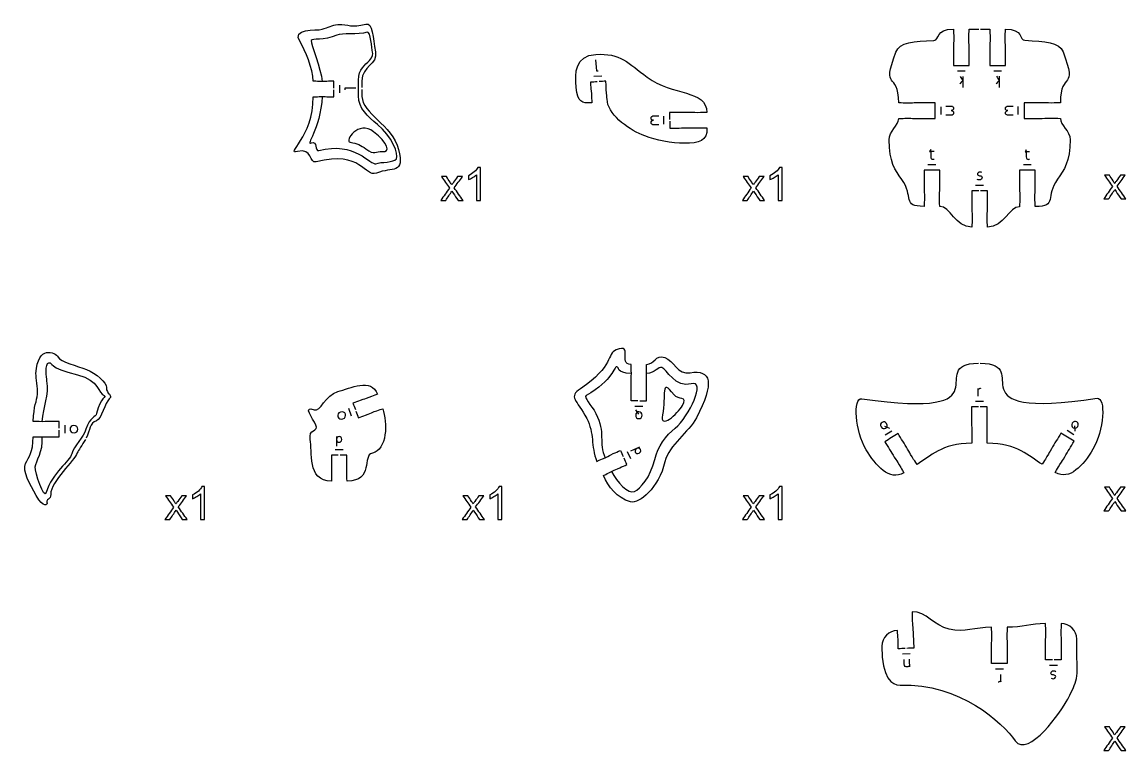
# Model space of a CAD drawing. Extents: x 0 to 1200, y 0 to 700.
# Drawn here: x 783.9 to 996.4, y 362 to 503.8 of the extents above; entities that cross this region are included whole.
import ezdxf

# ---------------------------------------------------------------- set-up
doc = ezdxf.new("R2010")
doc.units = 0
doc.header["$MEASUREMENT"] = 0
doc.layers.add('DEFAULT', color=7, linetype='CONTINUOUS')

msp = doc.modelspace()

# ---------------------------------------------------------------- linework, layer by layer
at = {"layer": 'DEFAULT', "color": 7}
for points in [[(894.3, 496.57), (894.45, 494.45), (894.82, 494.47)], [(893.94, 493.41), (895.47, 493.51)], [(965.49, 494.39), (963.97, 494.39)], [(965.01, 493.39), (965.01, 491.26)], [(972.49, 494.4), (970.96, 494.4)], [(972.01, 493.4), (972.01, 491.27)], [(844.99, 491.72), (844.99, 490.19)], [(848.12, 491.14), (845.99, 491.14), (845.99, 490.77)], [(960.77, 487.55), (960.77, 486.02)], [(975.7, 486.04), (975.7, 487.57)], [(907.47, 484.18), (907.46, 485.71)], [(958.3, 476.45), (959.82, 476.45)], [(976.68, 476.4), (978.2, 476.41)], [(967.49, 472.46), (969.02, 472.46)], [(847.31, 427.99), (846.79, 429.43)], [(903.4, 429.85), (901.87, 429.85)], [(967.45, 430.84), (968.98, 430.85)], [(902.63, 428.36), (902.02, 429.19)], [(792.09, 426.22), (792.09, 424.7)], [(949.92, 426.04), (950.88, 425.66)], [(950.05, 424.38), (951.35, 425.17)], [(985.1, 425.25), (986.41, 424.46)], [(986.53, 426.13), (986.62, 425.1)], [(844.4, 424.08), (844.4, 422.19)], [(844.15, 421.56), (845.68, 421.57)], [(900.38, 421.17), (901.02, 419.79)], [(902.77, 422.01), (901.05, 421.21)], [(954.9, 382.2), (953.38, 382.12)], [(972.83, 379.26), (971.3, 379.25)], [(983.23, 379.94), (981.7, 379.94)]]:
    msp.add_lwpolyline(points, dxfattribs=at)
at = {"layer": 'DEFAULT', "color": 1}
for points, knots in [([(843.89, 491.13), (843.89, 491.57), (843.89, 492.01), (843.89, 492.45), (843.73, 492.45), (843.56, 492.45), (843.39, 492.45), (842.52, 492.45), (842.61, 492.4), (841.64, 492.41), (840.67, 492.4), (840.77, 492.45), (839.89, 492.45), (839.85, 494.85), (838.39, 498.44), (837.38, 500.01), (835.65, 502.74), (840.46, 502.15), (841.63, 502.45), (842.83, 502.76), (843.51, 503.33), (844.64, 503.38), (846.88, 503.45), (847.2, 502.66), (850.04, 503.46), (851.37, 503.84), (851.41, 500.79), (851.91, 498.14), (852.4, 495.58), (849.26, 495.4), (849.31, 492.54), (849.31, 492.1), (849.31, 491.66), (849.31, 491.22)], [0, 0, 0, 0, 3.764, 3.764, 3.764, 5.182, 5.182, 5.182, 6.182, 6.182, 6.182, 7.182, 7.182, 7.182, 8.182, 8.182, 8.182, 9.182, 9.182, 9.182, 10.182, 10.182, 10.182, 11.182, 11.182, 11.182, 12.182, 12.182, 12.182, 13.182, 13.182, 13.182, 16.933005, 16.933005, 16.933005, 16.933005]), ([(968.07, 471.36), (967.63, 471.36), (967.2, 471.36), (966.76, 471.36), (966.76, 470.19), (966.76, 469.03), (966.76, 467.86), (966.76, 466.98), (966.81, 467.08), (966.81, 466.11), (966.81, 465.14), (966.76, 465.23), (966.76, 464.36), (963.5, 464.36), (962.65, 468.35), (960.57, 468.35), (960.57, 468.35), (960.52, 469.13), (960.52, 470.1), (960.52, 471.07), (960.57, 470.97), (960.57, 471.85), (960.56, 473.02), (960.56, 474.18), (960.56, 475.35), (959.56, 475.35), (958.56, 475.35), (957.56, 475.34), (957.57, 474.18), (957.57, 473.01), (957.57, 471.85), (957.57, 470.97), (957.62, 471.07), (957.62, 470.1), (957.62, 469.12), (957.57, 469.22), (957.57, 468.35), (953.21, 468.34), (955.69, 470.18), (953.25, 473.56), (952.01, 475.29), (950.82, 476.95), (950.81, 481.16), (950.81, 482.9), (952.67, 483.88), (952.67, 485.28), (953.55, 485.28), (953.45, 485.33), (954.42, 485.33), (955.39, 485.33), (955.3, 485.28), (956.17, 485.28), (957.34, 485.28), (958.5, 485.29), (959.67, 485.29), (959.67, 486.29), (959.67, 487.29), (959.67, 488.28), (958.5, 488.28), (957.33, 488.28), (956.17, 488.28), (955.29, 488.28), (955.39, 488.23), (954.42, 488.23), (953.44, 488.23), (953.54, 488.28), (952.67, 488.28), (952.66, 494.63), (949.21, 490.34), (952.13, 498.06), (952.86, 499.98), (955.58, 500.09), (959.45, 500.31), (960.62, 500.37), (959.71, 502.48), (963.22, 502.49), (963.22, 501.61), (963.27, 501.71), (963.27, 500.74), (963.27, 499.77), (963.23, 499.86), (963.23, 498.99), (963.23, 497.82), (963.23, 496.66), (963.23, 495.49), (964.23, 495.49), (965.23, 495.49), (966.23, 495.49), (966.23, 496.66), (966.23, 497.83), (966.22, 498.99), (966.22, 499.87), (966.17, 499.77), (966.17, 500.74), (966.17, 501.72), (966.22, 501.62), (966.22, 502.49), (966.84, 502.49), (967.46, 502.49), (968.07, 502.49)], [0, 0, 0, 0, 3.73, 3.73, 3.73, 13.650004, 13.650004, 13.650004, 14.650004, 14.650004, 14.650004, 15.650004, 15.650004, 15.650004, 16.650004, 16.650004, 16.650004, 17.650004, 17.650004, 17.650004, 18.650004, 18.650004, 18.650004, 28.570009, 28.570009, 28.570009, 37.070015, 37.070015, 37.070015, 46.99002, 46.99002, 46.99002, 47.99002, 47.99002, 47.99002, 48.99002, 48.99002, 48.99002, 49.99002, 49.99002, 49.99002, 50.99002, 50.99002, 50.99002, 51.99002, 51.99002, 51.99002, 52.99002, 52.99002, 52.99002, 53.99002, 53.99002, 53.99002, 63.910025, 63.910025, 63.910025, 72.410031, 72.410031, 72.410031, 82.330036, 82.330036, 82.330036, 83.330036, 83.330036, 83.330036, 84.330036, 84.330036, 84.330036, 85.330036, 85.330036, 85.330036, 86.330036, 86.330036, 86.330036, 87.330036, 87.330036, 87.330036, 88.330036, 88.330036, 88.330036, 89.330036, 89.330036, 89.330036, 99.250041, 99.250041, 99.250041, 107.750047, 107.750047, 107.750047, 117.670052, 117.670052, 117.670052, 118.670052, 118.670052, 118.670052, 119.670052, 119.670052, 119.670052, 124.920061, 124.920061, 124.920061, 124.920061]), ([(968.42, 502.49), (969.02, 502.5), (969.62, 502.5), (970.22, 502.5), (970.22, 501.62), (970.27, 501.72), (970.27, 500.75), (970.27, 499.78), (970.22, 499.87), (970.22, 499), (970.23, 497.83), (970.23, 496.67), (970.23, 495.5), (971.23, 495.5), (972.23, 495.5), (973.23, 495.5), (973.23, 496.67), (973.22, 497.83), (973.22, 499), (973.22, 499.87), (973.17, 499.78), (973.17, 500.75), (973.17, 501.72), (973.22, 501.62), (973.22, 502.5), (976.73, 502.51), (975.83, 500.39), (976.98, 500.33), (980.87, 500.12), (983.59, 500.02), (984.32, 498.1), (987.25, 490.38), (983.79, 494.66), (983.8, 488.31), (982.93, 488.31), (983.02, 488.26), (982.05, 488.26), (981.08, 488.26), (981.18, 488.31), (980.3, 488.31), (979.13, 488.31), (977.97, 488.31), (976.8, 488.31), (976.8, 487.31), (976.8, 486.31), (976.8, 485.31), (977.97, 485.31), (979.14, 485.31), (980.31, 485.31), (981.18, 485.31), (981.09, 485.36), (982.06, 485.36), (983.03, 485.36), (982.93, 485.31), (983.8, 485.31), (983.81, 483.91), (985.67, 482.94), (985.68, 481.19), (985.68, 476.99), (984.5, 475.32), (983.25, 473.6), (980.83, 470.21), (983.31, 468.31), (978.95, 468.31), (978.95, 469.18), (978.9, 469.08), (978.9, 470.06), (978.9, 471.03), (978.95, 470.93), (978.95, 471.81), (978.94, 472.97), (978.94, 474.14), (978.94, 475.31), (977.94, 475.31), (976.94, 475.3), (975.94, 475.3), (975.94, 474.14), (975.95, 472.97), (975.95, 471.8), (975.95, 470.93), (976, 471.02), (976, 470.05), (976, 469.08), (975.95, 469.18), (975.95, 468.3), (973.88, 468.3), (973.03, 464.37), (969.76, 464.36), (969.76, 465.24), (969.71, 465.14), (969.71, 466.11), (969.71, 467.08), (969.76, 466.99), (969.76, 467.86), (969.76, 469.03), (969.76, 470.2), (969.76, 471.36), (969.31, 471.36), (968.87, 471.36), (968.42, 471.36)], [0, 0, 0, 0, 5.10101, 5.10101, 5.10101, 6.10101, 6.10101, 6.10101, 7.10101, 7.10101, 7.10101, 17.021015, 17.021015, 17.021015, 25.521015, 25.521015, 25.521015, 35.44102, 35.44102, 35.44102, 36.44102, 36.44102, 36.44102, 37.44102, 37.44102, 37.44102, 38.44102, 38.44102, 38.44102, 39.44102, 39.44102, 39.44102, 40.44102, 40.44102, 40.44102, 41.44102, 41.44102, 41.44102, 42.44102, 42.44102, 42.44102, 52.361025, 52.361025, 52.361025, 60.861032, 60.861032, 60.861032, 70.790037, 70.790037, 70.790037, 71.790037, 71.790037, 71.790037, 72.790037, 72.790037, 72.790037, 73.790037, 73.790037, 73.790037, 74.790037, 74.790037, 74.790037, 75.790037, 75.790037, 75.790037, 76.790037, 76.790037, 76.790037, 77.790037, 77.790037, 77.790037, 87.710042, 87.710042, 87.710042, 96.210048, 96.210048, 96.210048, 106.130053, 106.130053, 106.130053, 107.130053, 107.130053, 107.130053, 108.130053, 108.130053, 108.130053, 109.130053, 109.130053, 109.130053, 110.130053, 110.130053, 110.130053, 111.130053, 111.130053, 111.130053, 121.050058, 121.050058, 121.050058, 124.830058, 124.830058, 124.830058, 124.830058]), ([(894.61, 492.35), (894.17, 492.32), (893.73, 492.29), (893.29, 492.26), (893.3, 492.09), (893.31, 491.93), (893.32, 491.76), (893.39, 490.89), (893.43, 490.98), (893.5, 490.02), (893.56, 489.05), (893.51, 489.14), (893.57, 488.27), (891.58, 488.24), (890.85, 488.36), (890.55, 491.23), (890.25, 494.19), (890.39, 497.34), (894.33, 497.62), (899, 497.93), (900.64, 495.91), (904.23, 493.24), (909.09, 489.64), (915.71, 490.82), (915.72, 486.45), (914.84, 486.45), (914.94, 486.4), (913.97, 486.4), (913, 486.4), (913.09, 486.45), (912.22, 486.45), (911, 486.45), (909.78, 486.44), (908.56, 486.44), (908.56, 486), (908.56, 485.55), (908.56, 485.11)], [0, 0, 0, 0, 3.759707, 3.759707, 3.759707, 5.17332, 5.17332, 5.17332, 6.17332, 6.17332, 6.17332, 7.17332, 7.17332, 7.17332, 8.17332, 8.17332, 8.17332, 9.17332, 9.17332, 9.17332, 10.17332, 10.17332, 10.17332, 11.17332, 11.17332, 11.17332, 12.17332, 12.17332, 12.17332, 13.17332, 13.17332, 13.17332, 23.533325, 23.533325, 23.533325, 27.313325, 27.313325, 27.313325, 27.313325]), ([(908.57, 484.76), (908.57, 484.32), (908.57, 483.88), (908.57, 483.44), (909.78, 483.45), (911, 483.45), (912.22, 483.45), (913.1, 483.45), (913, 483.5), (913.97, 483.5), (914.94, 483.5), (914.85, 483.45), (915.72, 483.45), (915.9, 480.87), (914.18, 480.56), (911.39, 480.5), (909, 480.45), (905.87, 481.16), (903.75, 481.93), (901.08, 482.91), (896.99, 485.71), (896.56, 488.48), (896.5, 489.35), (896.46, 489.25), (896.39, 490.22), (896.32, 491.19), (896.37, 491.1), (896.31, 491.97), (896.3, 492.14), (896.29, 492.3), (896.28, 492.47), (895.84, 492.44), (895.4, 492.41), (894.96, 492.38)], [0, 0, 0, 0, 3.73, 3.73, 3.73, 14.089005, 14.089005, 14.089005, 15.089005, 15.089005, 15.089005, 16.089005, 16.089005, 16.089005, 17.089005, 17.089005, 17.089005, 18.089005, 18.089005, 18.089005, 19.089005, 19.089005, 19.089005, 20.089005, 20.089005, 20.089005, 21.089005, 21.089005, 21.089005, 22.502546, 22.502546, 22.502546, 26.251573, 26.251573, 26.251573, 26.251573]), ([(849.31, 490.86), (849.31, 490.42), (849.31, 489.98), (849.31, 489.54), (849.32, 486.24), (855.08, 484.12), (856.34, 479.28), (857.6, 474.45), (855.18, 476), (852.1, 474.77), (849.8, 473.85), (849.23, 479.25), (840.5, 476.92), (839.08, 476.54), (839.85, 479.71), (836.88, 478.91), (834.36, 478.24), (840.02, 481.72), (839.9, 489.46), (840.77, 489.46), (840.67, 489.5), (841.65, 489.51), (842.61, 489.5), (842.52, 489.45), (843.39, 489.46), (843.56, 489.46), (843.73, 489.45), (843.89, 489.45), (843.89, 489.89), (843.9, 490.34), (843.9, 490.78)], [0, 0, 0, 0, 3.751007, 3.751007, 3.751007, 4.751007, 4.751007, 4.751007, 5.751007, 5.751007, 5.751007, 6.751007, 6.751007, 6.751007, 7.751007, 7.751007, 7.751007, 8.751007, 8.751007, 8.751007, 9.751007, 9.751007, 9.751007, 10.751007, 10.751007, 10.751007, 12.170049, 12.170049, 12.170049, 15.92305, 15.92305, 15.92305, 15.92305]), ([(790.99, 425.63), (790.99, 426.07), (790.99, 426.52), (790.99, 426.96), (790.49, 426.96), (789.99, 426.96), (789.49, 426.96), (788.61, 426.96), (788.71, 426.91), (787.73, 426.91), (786.76, 426.9), (786.86, 426.95), (785.99, 426.95), (786.09, 430.07), (786.71, 430.84), (786.81, 432.18), (786.9, 433.42), (786.48, 435.29), (786.53, 436.19), (786.81, 441.82), (790.27, 440.25), (790.77, 439.36), (791.26, 438.48), (794.44, 437.59), (796.26, 436.95), (798.07, 436.3), (800.14, 434.38), (800.1, 433.47), (800.03, 432.2), (801.47, 432.02), (800.64, 431.3), (799.81, 430.58), (799.18, 427.41), (798.16, 427.09), (796.87, 426.68), (796.96, 425.31), (796.2, 423.76)], [0, 0, 0, 0, 3.761, 3.761, 3.761, 8.016002, 8.016002, 8.016002, 9.016002, 9.016002, 9.016002, 10.016002, 10.016002, 10.016002, 11.016002, 11.016002, 11.016002, 12.016002, 12.016002, 12.016002, 13.016002, 13.016002, 13.016002, 14.016002, 14.016002, 14.016002, 15.016002, 15.016002, 15.016002, 16.016002, 16.016002, 16.016002, 17.016002, 17.016002, 17.016002, 18.016002, 18.016002, 18.016002, 18.016002]), ([(902.45, 430.95), (902.01, 430.95), (901.57, 430.95), (901.13, 430.95), (901.13, 432.11), (901.13, 433.28), (901.13, 434.45), (901.14, 435.32), (901.18, 435.23), (901.18, 436.2), (901.18, 437.17), (901.14, 437.07), (901.14, 437.94), (898.46, 437.95), (901.75, 442.12), (898.25, 440.73), (896.37, 439.98), (897.92, 437.62), (891.38, 433.26), (888.98, 431.65), (890.65, 431.16), (892.59, 427.53), (894.08, 424.73), (893.33, 422.24), (894.54, 419.27), (895.33, 419.64), (895.26, 419.55), (896.15, 419.96), (897.02, 420.37), (896.92, 420.38), (897.71, 420.75), (898.16, 420.96), (898.62, 421.17), (899.07, 421.38), (899.26, 420.98), (899.44, 420.58), (899.63, 420.18)], [0, 0, 0, 0, 3.727, 3.727, 3.727, 13.651, 13.651, 13.651, 14.651, 14.651, 14.651, 15.651, 15.651, 15.651, 16.651, 16.651, 16.651, 17.651, 17.651, 17.651, 18.651, 18.651, 18.651, 19.651, 19.651, 19.651, 20.651, 20.651, 20.651, 21.651, 21.651, 21.651, 25.901309, 25.901309, 25.901309, 29.650981, 29.650981, 29.650981, 29.650981]), ([(902.8, 430.95), (903.24, 430.95), (903.69, 430.95), (904.13, 430.95), (904.13, 432.11), (904.13, 433.28), (904.13, 434.44), (904.14, 435.32), (904.08, 435.23), (904.08, 436.19), (904.09, 437.17), (904.14, 437.07), (904.13, 437.94), (905.58, 437.94), (905.83, 439.87), (907.62, 439.28), (909.4, 438.69), (910.01, 435.89), (912.5, 436.32), (916.57, 437.03), (917.23, 434.37), (913.72, 427.65), (912.28, 424.88), (908.43, 422.48), (907.65, 419.19), (906.44, 414.15), (902.67, 411.02), (901.04, 411.48), (898.33, 412.23), (896.82, 414.37), (895.8, 416.55), (896.59, 416.92), (896.49, 416.92), (897.37, 417.33), (898.25, 417.74), (898.18, 417.66), (898.97, 418.03), (899.43, 418.24), (899.88, 418.45), (900.34, 418.66), (900.15, 419.06), (899.96, 419.46), (899.78, 419.86)], [0, 0, 0, 0, 3.781001, 3.781001, 3.781001, 13.696002, 13.696002, 13.696002, 14.696002, 14.696002, 14.696002, 15.696002, 15.696002, 15.696002, 16.696002, 16.696002, 16.696002, 17.696002, 17.696002, 17.696002, 18.696002, 18.696002, 18.696002, 19.696002, 19.696002, 19.696002, 20.696002, 20.696002, 20.696002, 21.696002, 21.696002, 21.696002, 22.696002, 22.696002, 22.696002, 23.696002, 23.696002, 23.696002, 27.957065, 27.957065, 27.957065, 31.717913, 31.717913, 31.717913, 31.717913]), ([(968.03, 429.74), (967.59, 429.74), (967.15, 429.74), (966.72, 429.74), (966.72, 428.57), (966.72, 427.41), (966.72, 426.24), (966.72, 425.36), (966.77, 425.46), (966.78, 424.49), (966.78, 423.51), (966.73, 423.61), (966.73, 422.74), (960.91, 422.73), (958.76, 420.22), (956.21, 418.65), (955.75, 419.4), (955.76, 419.29), (955.25, 420.12), (954.75, 420.95), (954.84, 420.89), (954.38, 421.64), (953.77, 422.63), (953.16, 423.63), (952.55, 424.62), (951.7, 424.1), (950.85, 423.57), (949.99, 423.05), (950.6, 422.06), (951.21, 421.06), (951.82, 420.07), (952.28, 419.32), (952.27, 419.43), (952.78, 418.6), (953.29, 417.77), (953.2, 417.83), (953.65, 417.09), (950.9, 415.4), (948.25, 418.46), (946.41, 421.51), (944.27, 425.03), (943.79, 431.56), (945.56, 431.31), (974.31, 427.22), (957.32, 438.03), (968.02, 438.16)], [0, 0, 0, 0, 3.730002, 3.730002, 3.730002, 13.660024, 13.660024, 13.660024, 14.660024, 14.660024, 14.660024, 15.660024, 15.660024, 15.660024, 16.660024, 16.660024, 16.660024, 17.660024, 17.660024, 17.660024, 18.660024, 18.660024, 18.660024, 28.574264, 28.574264, 28.574264, 37.084243, 37.084243, 37.084243, 46.998483, 46.998483, 46.998483, 47.998483, 47.998483, 47.998483, 48.998483, 48.998483, 48.998483, 49.998483, 49.998483, 49.998483, 50.998483, 50.998483, 50.998483, 51.998483, 51.998483, 51.998483, 51.998483]), ([(968.37, 438.16), (979.06, 438.07), (962.14, 427.19), (990.86, 431.41), (992.63, 431.67), (992.18, 425.14), (990.06, 421.6), (988.24, 418.55), (985.6, 415.48), (982.83, 417.15), (983.29, 417.9), (983.2, 417.84), (983.7, 418.67), (984.2, 419.5), (984.2, 419.39), (984.65, 420.14), (985.26, 421.14), (985.86, 422.14), (986.46, 423.13), (985.61, 423.65), (984.76, 424.17), (983.91, 424.69), (983.3, 423.69), (982.69, 422.7), (982.09, 421.7), (981.63, 420.95), (981.73, 421.01), (981.22, 420.18), (980.72, 419.34), (980.73, 419.45), (980.28, 418.71), (977.71, 420.26), (975.55, 422.76), (969.73, 422.75), (969.73, 423.62), (969.68, 423.52), (969.68, 424.49), (969.67, 425.47), (969.72, 425.37), (969.72, 426.25), (969.72, 427.42), (969.72, 428.58), (969.71, 429.75), (969.27, 429.75), (968.83, 429.75), (968.38, 429.75)], [0, 0, 0, 0, 1, 1, 1, 2, 2, 2, 3, 3, 3, 4, 4, 4, 5, 5, 5, 14.912728, 14.912728, 14.912728, 23.403945, 23.403945, 23.403945, 33.321862, 33.321862, 33.321862, 34.321862, 34.321862, 34.321862, 35.321862, 35.321862, 35.321862, 36.321862, 36.321862, 36.321862, 37.321862, 37.321862, 37.321862, 38.321862, 38.321862, 38.321862, 48.241884, 48.241884, 48.241884, 52.021888, 52.021888, 52.021888, 52.021888]), ([(844.73, 420.46), (844.29, 420.46), (843.86, 420.46), (843.42, 420.46), (843.42, 419.96), (843.42, 419.46), (843.42, 418.96), (843.42, 418.09), (843.47, 418.18), (843.47, 417.21), (843.48, 416.24), (843.43, 416.34), (843.43, 415.46), (838.63, 415.45), (839.78, 421.32), (839.35, 423.45), (838.93, 425.58), (841.03, 424.95), (840.43, 426.25), (839.8, 427.59), (837.81, 430.1), (840.13, 429.19), (841.3, 428.74), (842.24, 432.03), (844.65, 432.69), (847.05, 433.37), (851.11, 435.37), (852.27, 432.21), (851.45, 431.91), (851.56, 431.89), (850.64, 431.56), (849.73, 431.23), (849.8, 431.31), (848.98, 431.01), (848.51, 430.84), (848.04, 430.66), (847.57, 430.49), (847.72, 430.08), (847.88, 429.67), (848.03, 429.25)], [0, 0, 0, 0, 3.720002, 3.720002, 3.720002, 7.980005, 7.980005, 7.980005, 8.980005, 8.980005, 8.980005, 9.980005, 9.980005, 9.980005, 10.980005, 10.980005, 10.980005, 11.980005, 11.980005, 11.980005, 12.980005, 12.980005, 12.980005, 13.980005, 13.980005, 13.980005, 14.980005, 14.980005, 14.980005, 15.980005, 15.980005, 15.980005, 16.980005, 16.980005, 16.980005, 21.224797, 21.224797, 21.224797, 24.969448, 24.969448, 24.969448, 24.969448]), ([(848.15, 428.92), (848.3, 428.51), (848.45, 428.09), (848.6, 427.68), (849.07, 427.85), (849.54, 428.02), (850.01, 428.19), (850.83, 428.49), (850.73, 428.5), (851.64, 428.84), (852.55, 429.17), (852.48, 429.09), (853.3, 429.39), (854.28, 426.7), (854.14, 421.48), (851.32, 420.86), (849.22, 420.39), (851.66, 415.48), (846.43, 415.47), (846.43, 416.35), (846.38, 416.25), (846.37, 417.22), (846.37, 418.19), (846.42, 418.1), (846.42, 418.97), (846.42, 419.47), (846.42, 419.97), (846.42, 420.47), (845.97, 420.47), (845.53, 420.47), (845.08, 420.47)], [0, 0, 0, 0, 3.764387, 3.764387, 3.764387, 8.023287, 8.023287, 8.023287, 9.023287, 9.023287, 9.023287, 10.023287, 10.023287, 10.023287, 11.023287, 11.023287, 11.023287, 12.023287, 12.023287, 12.023287, 13.023287, 13.023287, 13.023287, 14.023287, 14.023287, 14.023287, 18.27329, 18.27329, 18.27329, 22.054292, 22.054292, 22.054292, 22.054292]), ([(796.04, 423.45), (795.47, 422.41), (794.62, 421.4), (794.47, 420.88), (794.07, 419.51), (789.32, 415.4), (789.37, 412.91), (789.39, 411.87), (788.41, 412), (788.64, 411.43), (788.87, 410.85), (787.95, 410.14), (786.55, 412.71), (785.37, 414.87), (783.85, 417.44), (784.51, 418.83), (785.16, 420.22), (785.99, 420.96), (785.99, 423.96), (786.86, 423.95), (786.77, 424.01), (787.74, 424.01), (788.71, 424.01), (788.61, 423.96), (789.49, 423.96), (789.99, 423.96), (790.49, 423.96), (790.99, 423.96), (790.99, 424.4), (790.99, 424.84), (790.99, 425.29)], [0, 0, 0, 0, 1, 1, 1, 2, 2, 2, 3, 3, 3, 4, 4, 4, 5, 5, 5, 6, 6, 6, 7, 7, 7, 8, 8, 8, 12.242, 12.242, 12.242, 16.002, 16.002, 16.002, 16.002]), ([(982.28, 381.04), (981.84, 381.04), (981.4, 381.04), (980.96, 381.04), (980.96, 382.21), (980.96, 383.37), (980.96, 384.54), (980.96, 385.42), (981.01, 385.32), (981.01, 386.29), (981, 387.26), (980.95, 387.17), (980.95, 388.04), (978.04, 388.04), (976.54, 387.3), (973.56, 387.36), (973.56, 386.48), (973.51, 386.58), (973.51, 385.61), (973.51, 384.64), (973.56, 384.73), (973.56, 383.86), (973.56, 382.69), (973.56, 381.52), (973.56, 380.36), (972.56, 380.36), (971.57, 380.35), (970.57, 380.35), (970.56, 381.52), (970.56, 382.69), (970.56, 383.85), (970.56, 384.73), (970.61, 384.63), (970.61, 385.6), (970.61, 386.58), (970.56, 386.48), (970.56, 387.35), (967.27, 387.35), (965.45, 386.2), (962.38, 386.95), (959.41, 387.67), (958.05, 390.33), (955.24, 390.33), (955.29, 389.45), (955.23, 389.55), (955.28, 388.58), (955.33, 387.61), (955.37, 387.71), (955.42, 386.83), (955.47, 385.67), (955.53, 384.5), (955.59, 383.33), (955.14, 383.31), (954.7, 383.29), (954.25, 383.27)], [0, 0, 0, 0, 3.729, 3.729, 3.729, 13.649005, 13.649005, 13.649005, 14.649005, 14.649005, 14.649005, 15.649005, 15.649005, 15.649005, 16.649005, 16.649005, 16.649005, 17.649005, 17.649005, 17.649005, 18.649005, 18.649005, 18.649005, 28.569011, 28.569011, 28.569011, 37.069017, 37.069017, 37.069017, 46.989023, 46.989023, 46.989023, 47.989023, 47.989023, 47.989023, 48.989023, 48.989023, 48.989023, 49.989023, 49.989023, 49.989023, 50.989023, 50.989023, 50.989023, 51.989023, 51.989023, 51.989023, 52.989023, 52.989023, 52.989023, 62.910689, 62.910689, 62.910689, 66.695461, 66.695461, 66.695461, 66.695461]), ([(953.9, 383.25), (953.47, 383.23), (953.03, 383.21), (952.59, 383.19), (952.55, 384.06), (952.61, 383.97), (952.55, 384.94), (952.51, 385.91), (952.46, 385.81), (952.42, 386.68), (950.76, 386.68), (949.42, 385.34), (949.42, 383.68), (949.43, 377.53), (951.35, 376.13), (952.94, 376.19), (964.52, 376.63), (972.66, 368.91), (975.1, 365.49), (977.59, 361.98), (984.09, 371.26), (985.22, 373.47), (987.56, 378.06), (986.97, 377), (986.96, 385.05), (986.95, 386.71), (985.61, 388.04), (983.95, 388.04), (983.95, 387.17), (983.9, 387.27), (983.91, 386.29), (983.91, 385.32), (983.96, 385.42), (983.96, 384.54), (983.96, 383.38), (983.96, 382.21), (983.96, 381.05), (983.52, 381.05), (983.07, 381.05), (982.63, 381.05)], [0, 0, 0, 0, 3.724352, 3.724352, 3.724352, 4.724352, 4.724352, 4.724352, 5.724352, 5.724352, 5.724352, 6.724352, 6.724352, 6.724352, 7.724352, 7.724352, 7.724352, 8.724352, 8.724352, 8.724352, 9.724352, 9.724352, 9.724352, 10.724352, 10.724352, 10.724352, 11.724352, 11.724352, 11.724352, 12.724352, 12.724352, 12.724352, 13.724352, 13.724352, 13.724352, 23.644357, 23.644357, 23.644357, 27.424357, 27.424357, 27.424357, 27.424357])]:
    msp.add_open_spline(points, degree=3, knots=knots, dxfattribs=at)
at = {"layer": 'DEFAULT', "color": 5}
for points, knots in [([(841.65, 489.5), (841.26, 483.04), (838.34, 480.04), (839.56, 480.58), (840.77, 481.13), (840.2, 478.87), (840.99, 479.09), (847.91, 481.01), (850.97, 476.21), (851.98, 476.58), (853.02, 476.96), (855.4, 476.73), (855.93, 477.54), (856.46, 478.36), (855.03, 481.9), (852.32, 484.13), (850.4, 485.7), (848.65, 487.17), (848.65, 489.63), (848.65, 490.63), (848.65, 491.63), (848.64, 492.63), (848.61, 494.85), (849.93, 495.6), (850.75, 496.43), (851.42, 497.1), (851.39, 497.86), (851.35, 498.07), (851.23, 498.71), (851, 502.15), (850.28, 501.9), (848.55, 501.3), (845.42, 501.8), (844.48, 501.35), (841.9, 500.11), (839.75, 500.86), (839.54, 500.28), (839.34, 499.7), (841.49, 494.85), (841.64, 492.4)], [0, 0, 0, 0, 1, 1, 1, 2, 2, 2, 3, 3, 3, 4, 4, 4, 5, 5, 5, 6, 6, 6, 14.509006, 14.509006, 14.509006, 15.509006, 15.509006, 15.509006, 16.509006, 16.509006, 16.509006, 17.509006, 17.509006, 17.509006, 18.509006, 18.509006, 18.509006, 19.509006, 19.509006, 19.509006, 20.509006, 20.509006, 20.509006, 20.509006]), ([(787.74, 426.91), (787.91, 429.85), (789.13, 431.97), (788.64, 434.8), (788.56, 435.27), (788.19, 438.1), (789.01, 438.25), (789.83, 438.39), (788.68, 437.3), (794.52, 435.9), (798.82, 434.88), (798.48, 432.37), (799.65, 431.93), (800.33, 431.67), (798.86, 431.76), (798.21, 428.46), (798.08, 427.79), (796.84, 427.88), (796.16, 425.45), (795.76, 424.01), (793.78, 422.17), (793.42, 420.71), (793.09, 419.34), (789.61, 417.05), (788.51, 413.28), (788.1, 411.86), (786.26, 417.14), (786.38, 418.24), (786.5, 419.34), (787.94, 421.08), (787.74, 424.01)], [0, 0, 0, 0, 1, 1, 1, 2, 2, 2, 3, 3, 3, 4, 4, 4, 5, 5, 5, 6, 6, 6, 7, 7, 7, 8, 8, 8, 9, 9, 9, 10, 10, 10, 10]), ([(901.18, 436.2), (898.15, 436.28), (898.94, 437.41), (898.36, 437.46), (897.78, 437.51), (897.74, 434.94), (892.46, 431.93), (891.91, 431.61), (893.46, 430.19), (894.35, 428.48), (896.27, 424.79), (894.8, 422.85), (896.14, 419.96)], [0, 0, 0, 0, 1, 1, 1, 2, 2, 2, 3, 3, 3, 4, 4, 4, 4]), ([(897.37, 417.33), (898.31, 415.3), (900.67, 412.94), (901.76, 413.45), (902.92, 413.99), (904.87, 416.19), (905.7, 419.65), (906.29, 422.1), (907.84, 424.24), (909.62, 425.68), (912.28, 427.83), (915.66, 435.1), (912.69, 434.18), (909.78, 433.28), (907.84, 437.15), (907.08, 437.34), (906.32, 437.53), (905.82, 436.29), (904.09, 436.19)], [0, 0, 0, 0, 1, 1, 1, 2, 2, 2, 3, 3, 3, 4, 4, 4, 5, 5, 5, 6, 6, 6, 6])]:
    msp.add_open_spline(points, degree=3, knots=knots, dxfattribs=at)
at = {"layer": 'DEFAULT', "color": 7}
for points, knots in [([(964.51, 493.39), (964.67, 493.13), (964.84, 492.87), (965.01, 492.61), (964.97, 492.55), (964.45, 491.94), (964.45, 491.94)], [0, 0, 0, 0, 2.640589, 2.640589, 2.640589, 3.640589, 3.640589, 3.640589, 3.640589]), ([(971.51, 493.4), (971.67, 493.14), (971.84, 492.88), (972.01, 492.61), (971.97, 492.56), (971.45, 491.95), (971.45, 491.95)], [0, 0, 0, 0, 2.640589, 2.640589, 2.640589, 3.640589, 3.640589, 3.640589, 3.640589]), ([(961.77, 487.66), (962.14, 487.66), (962.51, 487.66), (962.88, 487.66), (963.04, 487.66), (963.25, 487.52), (963.25, 487.21), (963.25, 487.01), (963.02, 486.81), (962.8, 486.79), (963.04, 486.79), (963.25, 486.68), (963.25, 486.35), (963.25, 486.15), (963.13, 485.91), (962.62, 485.91), (962.34, 485.91), (962.06, 485.91), (961.77, 485.91)], [0, 0, 0, 0, 3.156001, 3.156001, 3.156001, 4.156001, 4.156001, 4.156001, 5.156001, 5.156001, 5.156001, 6.156001, 6.156001, 6.156001, 7.156001, 7.156001, 7.156001, 9.578003, 9.578003, 9.578003, 9.578003]), ([(974.7, 485.93), (974.33, 485.93), (973.96, 485.93), (973.59, 485.93), (973.43, 485.93), (973.22, 486.07), (973.22, 486.38), (973.22, 486.58), (973.45, 486.78), (973.67, 486.8), (973.44, 486.8), (973.22, 486.91), (973.22, 487.24), (973.22, 487.44), (973.34, 487.68), (973.85, 487.68), (974.13, 487.68), (974.42, 487.68), (974.7, 487.68)], [0, 0, 0, 0, 3.156003, 3.156003, 3.156003, 4.156003, 4.156003, 4.156003, 5.156003, 5.156003, 5.156003, 6.156003, 6.156003, 6.156003, 7.156003, 7.156003, 7.156003, 9.578003, 9.578003, 9.578003, 9.578003]), ([(906.47, 484.07), (906.1, 484.07), (905.72, 484.07), (905.35, 484.07), (905.19, 484.07), (904.98, 484.21), (904.98, 484.52), (904.98, 484.72), (905.21, 484.92), (905.43, 484.94), (905.2, 484.94), (904.98, 485.05), (904.98, 485.39), (904.98, 485.58), (905.11, 485.82), (905.61, 485.82), (905.89, 485.82), (906.18, 485.82), (906.46, 485.82)], [0, 0, 0, 0, 3.155001, 3.155001, 3.155001, 4.155001, 4.155001, 4.155001, 5.155001, 5.155001, 5.155001, 6.155001, 6.155001, 6.155001, 7.155001, 7.155001, 7.155001, 9.578003, 9.578003, 9.578003, 9.578003]), ([(959.49, 478.92), (959.28, 478.92), (959.06, 478.92), (958.85, 478.92), (958.85, 479.04), (958.85, 479.16), (958.85, 479.28), (958.78, 479.16), (958.7, 479.04), (958.63, 478.92), (958.7, 478.92), (958.78, 478.92), (958.85, 478.92), (958.85, 478.59), (958.85, 478.26), (958.85, 477.94), (958.85, 477.77), (958.88, 477.64), (958.95, 477.56), (959.02, 477.49), (959.12, 477.45), (959.24, 477.45), (959.34, 477.45), (959.42, 477.46), (959.47, 477.48)], [0, 0, 0, 0, 1.802001, 1.802001, 1.802001, 2.813002, 2.813002, 2.813002, 4.008259, 4.008259, 4.008259, 4.64526, 4.64526, 4.64526, 7.433261, 7.433261, 7.433261, 8.433261, 8.433261, 8.433261, 9.433261, 9.433261, 9.433261, 10.433261, 10.433261, 10.433261, 10.433261]), ([(977.87, 478.88), (977.65, 478.88), (977.44, 478.88), (977.23, 478.88), (977.23, 479), (977.23, 479.12), (977.23, 479.23), (977.16, 479.12), (977.08, 479), (977.01, 478.88), (977.08, 478.88), (977.16, 478.88), (977.23, 478.88), (977.23, 478.55), (977.23, 478.22), (977.23, 477.89), (977.23, 477.72), (977.26, 477.59), (977.33, 477.52), (977.4, 477.44), (977.5, 477.41), (977.62, 477.41), (977.72, 477.41), (977.8, 477.42), (977.85, 477.44)], [0, 0, 0, 0, 1.802001, 1.802001, 1.802001, 2.813002, 2.813002, 2.813002, 4.008259, 4.008259, 4.008259, 4.64526, 4.64526, 4.64526, 7.433263, 7.433263, 7.433263, 8.433263, 8.433263, 8.433263, 9.433263, 9.433263, 9.433263, 10.433263, 10.433263, 10.433263, 10.433263]), ([(968.68, 474.88), (968.6, 474.93), (968.47, 474.97), (968.32, 474.97), (968.01, 474.97), (967.82, 474.78), (967.82, 474.55), (967.82, 474.37), (968.02, 474.26), (968.25, 474.26), (968.59, 474.26), (968.73, 474.11), (968.73, 473.9), (968.73, 473.64), (968.53, 473.46), (968.19, 473.46), (968.03, 473.46), (967.88, 473.5), (967.78, 473.56)], [0, 0, 0, 0, 1, 1, 1, 2, 2, 2, 3, 3, 3, 4, 4, 4, 5, 5, 5, 6, 6, 6, 6]), ([(967.98, 431.84), (967.98, 432.18), (967.98, 432.51), (967.97, 432.84), (967.97, 433.01), (967.97, 433.16), (967.96, 433.29)], [0, 0, 0, 0, 2.830009, 2.830009, 2.830009, 3.830009, 3.830009, 3.830009, 3.830009]), ([(967.97, 433.01), (968.04, 433.2), (968.2, 433.33), (968.38, 433.33), (968.41, 433.33), (968.43, 433.33), (968.45, 433.32)], [0, 0, 0, 0, 1, 1, 1, 2, 2, 2, 2]), ([(845.15, 428.77), (845.65, 428.95), (846, 428.68), (846.12, 428.35), (846.25, 427.98), (846.09, 427.6), (845.65, 427.44), (845.2, 427.28), (844.82, 427.48), (844.68, 427.86), (844.54, 428.25), (844.73, 428.62), (845.15, 428.77)], [0, 0, 0, 0, 1, 1, 1, 2, 2, 2, 3, 3, 3, 4, 4, 4, 4]), ([(902.02, 428.15), (902.02, 428.61), (902.34, 428.81), (902.64, 428.81), (902.98, 428.81), (903.25, 428.56), (903.24, 428.17), (903.24, 427.75), (902.97, 427.5), (902.62, 427.5), (902.26, 427.5), (902.02, 427.76), (902.02, 428.15)], [0, 0, 0, 0, 1, 1, 1, 2, 2, 2, 3, 3, 3, 4, 4, 4, 4]), ([(793.86, 424.75), (793.32, 424.75), (793.09, 425.12), (793.09, 425.47), (793.09, 425.87), (793.37, 426.17), (793.83, 426.17), (794.32, 426.17), (794.6, 425.85), (794.6, 425.45), (794.6, 425.04), (794.3, 424.75), (793.86, 424.75)], [0, 0, 0, 0, 1, 1, 1, 2, 2, 2, 3, 3, 3, 4, 4, 4, 4]), ([(950.33, 426.55), (950.57, 426.15), (950.41, 425.81), (950.15, 425.65), (949.86, 425.47), (949.51, 425.55), (949.3, 425.89), (949.08, 426.24), (949.18, 426.6), (949.48, 426.78), (949.79, 426.97), (950.13, 426.87), (950.33, 426.55)], [0, 0, 0, 0, 1, 1, 1, 2, 2, 2, 3, 3, 3, 4, 4, 4, 4]), ([(987.16, 425.99), (986.92, 425.59), (986.54, 425.59), (986.28, 425.75), (985.99, 425.92), (985.9, 426.27), (986.1, 426.61), (986.32, 426.97), (986.68, 427.03), (986.98, 426.85), (987.29, 426.67), (987.36, 426.32), (987.16, 425.99)], [0, 0, 0, 0, 1, 1, 1, 2, 2, 2, 3, 3, 3, 4, 4, 4, 4]), ([(845.42, 423.49), (845.42, 423.11), (845.15, 422.94), (844.9, 422.94), (844.62, 422.94), (844.4, 423.14), (844.4, 423.47), (844.4, 423.82), (844.63, 424.03), (844.92, 424.03), (845.21, 424.03), (845.42, 423.81), (845.42, 423.49)], [0, 0, 0, 0, 1, 1, 1, 2, 2, 2, 3, 3, 3, 4, 4, 4, 4]), ([(902.66, 420.83), (902.31, 420.67), (902.05, 420.84), (901.94, 421.07), (901.82, 421.33), (901.92, 421.61), (902.22, 421.75), (902.53, 421.9), (902.81, 421.78), (902.93, 421.52), (903.06, 421.24), (902.95, 420.97), (902.66, 420.83)], [0, 0, 0, 0, 1, 1, 1, 2, 2, 2, 3, 3, 3, 4, 4, 4, 4]), ([(954.68, 381.19), (954.68, 381.19), (954.75, 379.86), (954.76, 379.74), (954.76, 379.82), (954.75, 379.9), (954.74, 379.98), (954.68, 379.84), (954.52, 379.69), (954.28, 379.68), (954.07, 379.67), (953.76, 379.78), (953.73, 380.27), (953.72, 380.56), (953.7, 380.85), (953.69, 381.14)], [0, 0, 0, 0, 1, 1, 1, 1.681014, 1.681014, 1.681014, 2.681014, 2.681014, 2.681014, 3.681014, 3.681014, 3.681014, 6.136996, 6.136996, 6.136996, 6.136996]), ([(982.04, 377.52), (982.12, 377.47), (982.25, 377.43), (982.4, 377.43), (982.71, 377.43), (982.9, 377.62), (982.9, 377.86), (982.9, 378.03), (982.69, 378.15), (982.47, 378.15), (982.13, 378.14), (981.99, 378.29), (981.99, 378.51), (981.99, 378.76), (982.19, 378.94), (982.53, 378.94), (982.69, 378.94), (982.84, 378.9), (982.94, 378.84)], [0, 0, 0, 0, 1, 1, 1, 2, 2, 2, 3, 3, 3, 4, 4, 4, 5, 5, 5, 6, 6, 6, 6]), ([(972.3, 377.09), (972.23, 376.89), (972.07, 376.77), (971.9, 376.77), (971.87, 376.77), (971.85, 376.77), (971.82, 376.78)], [0, 0, 0, 0, 1, 1, 1, 2, 2, 2, 2]), ([(972.3, 378.26), (972.3, 377.92), (972.3, 377.59), (972.3, 377.26), (972.3, 377.09), (972.3, 376.94), (972.31, 376.8)], [0, 0, 0, 0, 2.831002, 2.831002, 2.831002, 3.831002, 3.831002, 3.831002, 3.831002])]:
    msp.add_open_spline(points, degree=3, knots=knots, dxfattribs=at)
at = {"layer": 'DEFAULT', "color": 3}
for points, knots in [([(851.54, 482.74), (854.3, 480.6), (854.83, 478.66), (853.24, 478.9), (851.93, 479.1), (851.75, 478.13), (850.08, 479.41), (849.07, 480.2), (848.35, 480.47), (847.06, 480.7), (845.76, 480.92), (848.68, 484.96), (851.54, 482.74)], [0, 0, 0, 0, 1, 1, 1, 2, 2, 2, 3, 3, 3, 4, 4, 4, 4]), ([(909.42, 432.08), (910.28, 430.99), (912.07, 431.92), (911.01, 430.01), (910.13, 428.42), (906.56, 425.29), (907.18, 428.22), (907.95, 431.83), (906.64, 435.6), (909.42, 432.08)], [0, 0, 0, 0, 1, 1, 1, 2, 2, 2, 3, 3, 3, 3])]:
    msp.add_open_spline(points, degree=3, knots=knots, dxfattribs=at)
at = {"layer": 'DEFAULT', "color": 38}
for points, knots in [([(864.49, 469.51), (865.05, 470.3), (865.6, 471.09), (866.16, 471.89), (865.65, 472.62), (865.13, 473.35), (864.62, 474.08), (864.94, 474.08), (865.26, 474.08), (865.58, 474.08), (865.82, 473.72), (866.05, 473.37), (866.29, 473.01), (866.42, 472.81), (866.52, 472.63), (866.61, 472.5), (866.73, 472.69), (866.85, 472.85), (866.95, 473), (867.21, 473.36), (867.47, 473.72), (867.72, 474.08), (868.03, 474.08), (868.34, 474.08), (868.65, 474.08), (868.12, 473.36), (867.6, 472.65), (867.07, 471.93), (867.64, 471.12), (868.2, 470.32), (868.77, 469.51), (868.45, 469.51), (868.14, 469.51), (867.82, 469.51), (867.51, 469.98), (867.19, 470.46), (866.88, 470.93), (866.8, 471.06), (866.71, 471.19), (866.63, 471.31), (866.23, 470.71), (865.83, 470.11), (865.43, 469.51), (865.12, 469.51), (864.8, 469.51), (864.49, 469.51)], [0, 0, 0, 0, 8.235918, 8.235918, 8.235918, 15.849393, 15.849393, 15.849393, 18.597393, 18.597393, 18.597393, 22.230259, 22.230259, 22.230259, 23.230259, 23.230259, 23.230259, 24.230259, 24.230259, 24.230259, 27.994126, 27.994126, 27.994126, 30.619126, 30.619126, 30.619126, 38.191324, 38.191324, 38.191324, 46.577081, 46.577081, 46.577081, 49.275081, 49.275081, 49.275081, 54.103231, 54.103231, 54.103231, 55.400471, 55.400471, 55.400471, 61.545164, 61.545164, 61.545164, 64.207164, 64.207164, 64.207164, 64.207164]), ([(872.12, 469.51), (871.86, 469.51), (871.6, 469.51), (871.35, 469.51), (871.35, 471.15), (871.35, 472.8), (871.35, 474.45), (871.16, 474.27), (870.91, 474.09), (870.61, 473.91), (870.31, 473.74), (870.04, 473.6), (869.8, 473.51), (869.8, 473.76), (869.8, 474.01), (869.8, 474.26), (870.23, 474.47), (870.61, 474.71), (870.93, 475), (871.26, 475.29), (871.49, 475.57), (871.62, 475.85), (871.79, 475.85), (871.95, 475.85), (872.12, 475.85), (872.12, 473.73), (872.12, 471.62), (872.12, 469.51)], [17.969, 17.969, 17.969, 17.969, 20.166, 20.166, 20.166, 34.167, 34.167, 34.167, 35.167, 35.167, 35.167, 36.167, 36.167, 36.167, 38.291, 38.291, 38.291, 39.291, 39.291, 39.291, 40.291, 40.291, 40.291, 41.707, 41.707, 41.707, 59.676, 59.676, 59.676, 59.676]), ([(922.57, 469.51), (923.13, 470.3), (923.68, 471.09), (924.24, 471.89), (923.73, 472.62), (923.21, 473.35), (922.69, 474.08), (923.02, 474.08), (923.34, 474.08), (923.66, 474.08), (923.9, 473.72), (924.13, 473.37), (924.37, 473.01), (924.5, 472.81), (924.6, 472.63), (924.68, 472.5), (924.81, 472.69), (924.93, 472.85), (925.03, 473), (925.29, 473.36), (925.55, 473.72), (925.8, 474.08), (926.11, 474.08), (926.42, 474.08), (926.73, 474.08), (926.2, 473.36), (925.68, 472.65), (925.15, 471.93), (925.72, 471.12), (926.28, 470.32), (926.85, 469.51), (926.53, 469.51), (926.22, 469.51), (925.9, 469.51), (925.59, 469.98), (925.27, 470.46), (924.96, 470.93), (924.88, 471.06), (924.79, 471.19), (924.71, 471.31), (924.31, 470.71), (923.91, 470.11), (923.51, 469.51), (923.2, 469.51), (922.88, 469.51), (922.57, 469.51)], [0, 0, 0, 0, 8.235918, 8.235918, 8.235918, 15.849393, 15.849393, 15.849393, 18.597393, 18.597393, 18.597393, 22.230259, 22.230259, 22.230259, 23.230259, 23.230259, 23.230259, 24.230259, 24.230259, 24.230259, 27.994126, 27.994126, 27.994126, 30.619126, 30.619126, 30.619126, 38.191324, 38.191324, 38.191324, 46.577081, 46.577081, 46.577081, 49.275081, 49.275081, 49.275081, 54.103231, 54.103231, 54.103231, 55.400471, 55.400471, 55.400471, 61.545164, 61.545164, 61.545164, 64.207164, 64.207164, 64.207164, 64.207164]), ([(930.2, 469.51), (929.94, 469.51), (929.68, 469.51), (929.43, 469.51), (929.43, 471.15), (929.43, 472.8), (929.43, 474.45), (929.24, 474.27), (928.99, 474.09), (928.69, 473.91), (928.39, 473.74), (928.12, 473.6), (927.88, 473.51), (927.88, 473.76), (927.88, 474.01), (927.88, 474.26), (928.31, 474.47), (928.69, 474.71), (929.01, 475), (929.34, 475.29), (929.57, 475.57), (929.7, 475.85), (929.87, 475.85), (930.03, 475.85), (930.2, 475.85), (930.2, 473.73), (930.2, 471.62), (930.2, 469.51)], [17.969, 17.969, 17.969, 17.969, 20.166, 20.166, 20.166, 34.167, 34.167, 34.167, 35.167, 35.167, 35.167, 36.167, 36.167, 36.167, 38.291, 38.291, 38.291, 39.291, 39.291, 39.291, 40.291, 40.291, 40.291, 41.707, 41.707, 41.707, 59.676, 59.676, 59.676, 59.676]), ([(992.15, 469.8), (992.7, 470.59), (993.26, 471.38), (993.82, 472.17), (993.3, 472.91), (992.79, 473.64), (992.27, 474.37), (992.59, 474.37), (992.92, 474.37), (993.24, 474.37), (993.47, 474.01), (993.71, 473.66), (993.94, 473.3), (994.07, 473.1), (994.18, 472.92), (994.26, 472.79), (994.39, 472.98), (994.5, 473.14), (994.61, 473.29), (994.87, 473.65), (995.12, 474.01), (995.38, 474.37), (995.69, 474.37), (996, 474.37), (996.31, 474.37), (995.78, 473.65), (995.25, 472.94), (994.73, 472.22), (995.29, 471.41), (995.86, 470.6), (996.43, 469.8), (996.11, 469.8), (995.79, 469.8), (995.48, 469.8), (995.16, 470.27), (994.85, 470.75), (994.54, 471.22), (994.45, 471.35), (994.37, 471.47), (994.29, 471.6), (993.89, 471), (993.49, 470.4), (993.09, 469.8), (992.77, 469.8), (992.46, 469.8), (992.15, 469.8)], [0, 0, 0, 0, 8.235918, 8.235918, 8.235918, 15.849393, 15.849393, 15.849393, 18.596393, 18.596393, 18.596393, 22.22897, 22.22897, 22.22897, 23.22897, 23.22897, 23.22897, 24.22897, 24.22897, 24.22897, 27.992837, 27.992837, 27.992837, 30.616837, 30.616837, 30.616837, 38.188443, 38.188443, 38.188443, 46.573625, 46.573625, 46.573625, 49.270625, 49.270625, 49.270625, 54.098775, 54.098775, 54.098775, 55.396015, 55.396015, 55.396015, 61.541262, 61.541262, 61.541262, 64.202262, 64.202262, 64.202262, 64.202262]), ([(811.36, 408.07), (811.92, 408.86), (812.48, 409.65), (813.03, 410.45), (812.52, 411.18), (812, 411.91), (811.49, 412.64), (811.81, 412.64), (812.13, 412.64), (812.46, 412.64), (812.69, 412.29), (812.92, 411.93), (813.16, 411.57), (813.29, 411.37), (813.4, 411.2), (813.48, 411.06), (813.6, 411.25), (813.72, 411.42), (813.82, 411.56), (814.08, 411.92), (814.34, 412.28), (814.6, 412.64), (814.9, 412.64), (815.21, 412.64), (815.52, 412.64), (814.99, 411.93), (814.47, 411.21), (813.94, 410.49), (814.51, 409.68), (815.08, 408.88), (815.64, 408.07), (815.33, 408.07), (815.01, 408.07), (814.69, 408.07), (814.38, 408.54), (814.06, 409.02), (813.75, 409.49), (813.67, 409.62), (813.59, 409.75), (813.5, 409.87), (813.1, 409.27), (812.7, 408.67), (812.3, 408.07), (811.99, 408.07), (811.67, 408.07), (811.36, 408.07)], [0, 0, 0, 0, 8.235918, 8.235918, 8.235918, 15.849393, 15.849393, 15.849393, 18.597393, 18.597393, 18.597393, 22.230259, 22.230259, 22.230259, 23.230259, 23.230259, 23.230259, 24.230259, 24.230259, 24.230259, 27.994126, 27.994126, 27.994126, 30.619126, 30.619126, 30.619126, 38.191324, 38.191324, 38.191324, 46.577081, 46.577081, 46.577081, 49.275081, 49.275081, 49.275081, 54.103231, 54.103231, 54.103231, 55.400471, 55.400471, 55.400471, 61.545164, 61.545164, 61.545164, 64.207164, 64.207164, 64.207164, 64.207164]), ([(818.99, 408.07), (818.73, 408.07), (818.48, 408.07), (818.22, 408.07), (818.22, 409.72), (818.22, 411.36), (818.22, 413.01), (818.03, 412.83), (817.79, 412.65), (817.48, 412.48), (817.18, 412.3), (816.91, 412.16), (816.67, 412.08), (816.67, 412.32), (816.67, 412.57), (816.67, 412.82), (817.1, 413.03), (817.48, 413.27), (817.8, 413.56), (818.13, 413.85), (818.36, 414.14), (818.49, 414.41), (818.66, 414.41), (818.83, 414.41), (818.99, 414.41), (818.99, 412.3), (818.99, 410.18), (818.99, 408.07)], [17.969, 17.969, 17.969, 17.969, 20.166, 20.166, 20.166, 34.167, 34.167, 34.167, 35.167, 35.167, 35.167, 36.167, 36.167, 36.167, 38.291, 38.291, 38.291, 39.291, 39.291, 39.291, 40.291, 40.291, 40.291, 41.707, 41.707, 41.707, 59.676, 59.676, 59.676, 59.676]), ([(868.61, 408.07), (869.17, 408.86), (869.72, 409.65), (870.28, 410.45), (869.77, 411.18), (869.25, 411.91), (868.73, 412.64), (869.06, 412.64), (869.38, 412.64), (869.7, 412.64), (869.94, 412.29), (870.17, 411.93), (870.41, 411.57), (870.54, 411.37), (870.64, 411.2), (870.72, 411.06), (870.85, 411.25), (870.97, 411.42), (871.07, 411.56), (871.33, 411.92), (871.59, 412.28), (871.84, 412.64), (872.15, 412.64), (872.46, 412.64), (872.77, 412.64), (872.24, 411.93), (871.72, 411.21), (871.19, 410.49), (871.76, 409.68), (872.32, 408.88), (872.89, 408.07), (872.57, 408.07), (872.26, 408.07), (871.94, 408.07), (871.63, 408.54), (871.31, 409.02), (871, 409.49), (870.92, 409.62), (870.83, 409.75), (870.75, 409.87), (870.35, 409.27), (869.95, 408.67), (869.55, 408.07), (869.24, 408.07), (868.92, 408.07), (868.61, 408.07)], [0, 0, 0, 0, 8.235918, 8.235918, 8.235918, 15.849393, 15.849393, 15.849393, 18.597393, 18.597393, 18.597393, 22.230259, 22.230259, 22.230259, 23.230259, 23.230259, 23.230259, 24.230259, 24.230259, 24.230259, 27.994126, 27.994126, 27.994126, 30.619126, 30.619126, 30.619126, 38.191324, 38.191324, 38.191324, 46.577081, 46.577081, 46.577081, 49.275081, 49.275081, 49.275081, 54.103231, 54.103231, 54.103231, 55.400471, 55.400471, 55.400471, 61.545164, 61.545164, 61.545164, 64.207164, 64.207164, 64.207164, 64.207164]), ([(876.24, 408.07), (875.98, 408.07), (875.72, 408.07), (875.47, 408.07), (875.47, 409.72), (875.47, 411.36), (875.47, 413.01), (875.28, 412.83), (875.03, 412.65), (874.73, 412.48), (874.43, 412.3), (874.16, 412.16), (873.92, 412.08), (873.92, 412.32), (873.92, 412.57), (873.92, 412.82), (874.35, 413.03), (874.73, 413.27), (875.05, 413.56), (875.38, 413.85), (875.61, 414.14), (875.74, 414.41), (875.91, 414.41), (876.07, 414.41), (876.24, 414.41), (876.24, 412.3), (876.24, 410.18), (876.24, 408.07)], [17.969, 17.969, 17.969, 17.969, 20.166, 20.166, 20.166, 34.167, 34.167, 34.167, 35.167, 35.167, 35.167, 36.167, 36.167, 36.167, 38.291, 38.291, 38.291, 39.291, 39.291, 39.291, 40.291, 40.291, 40.291, 41.707, 41.707, 41.707, 59.676, 59.676, 59.676, 59.676]), ([(922.57, 408.07), (923.13, 408.86), (923.68, 409.65), (924.24, 410.45), (923.73, 411.18), (923.21, 411.91), (922.69, 412.64), (923.02, 412.64), (923.34, 412.64), (923.66, 412.64), (923.9, 412.29), (924.13, 411.93), (924.37, 411.57), (924.5, 411.37), (924.6, 411.2), (924.68, 411.06), (924.81, 411.25), (924.93, 411.42), (925.03, 411.56), (925.29, 411.92), (925.55, 412.28), (925.8, 412.64), (926.11, 412.64), (926.42, 412.64), (926.73, 412.64), (926.2, 411.93), (925.68, 411.21), (925.15, 410.49), (925.72, 409.68), (926.28, 408.88), (926.85, 408.07), (926.53, 408.07), (926.22, 408.07), (925.9, 408.07), (925.59, 408.54), (925.27, 409.02), (924.96, 409.49), (924.88, 409.62), (924.79, 409.75), (924.71, 409.87), (924.31, 409.27), (923.91, 408.67), (923.51, 408.07), (923.2, 408.07), (922.88, 408.07), (922.57, 408.07)], [0, 0, 0, 0, 8.235918, 8.235918, 8.235918, 15.849393, 15.849393, 15.849393, 18.597393, 18.597393, 18.597393, 22.230259, 22.230259, 22.230259, 23.230259, 23.230259, 23.230259, 24.230259, 24.230259, 24.230259, 27.994126, 27.994126, 27.994126, 30.619126, 30.619126, 30.619126, 38.191324, 38.191324, 38.191324, 46.577081, 46.577081, 46.577081, 49.275081, 49.275081, 49.275081, 54.103231, 54.103231, 54.103231, 55.400471, 55.400471, 55.400471, 61.545164, 61.545164, 61.545164, 64.207164, 64.207164, 64.207164, 64.207164]), ([(930.2, 408.07), (929.94, 408.07), (929.68, 408.07), (929.43, 408.07), (929.43, 409.72), (929.43, 411.36), (929.43, 413.01), (929.24, 412.83), (928.99, 412.65), (928.69, 412.48), (928.39, 412.3), (928.12, 412.16), (927.88, 412.08), (927.88, 412.32), (927.88, 412.57), (927.88, 412.82), (928.31, 413.03), (928.69, 413.27), (929.01, 413.56), (929.34, 413.85), (929.57, 414.14), (929.7, 414.41), (929.87, 414.41), (930.03, 414.41), (930.2, 414.41), (930.2, 412.3), (930.2, 410.18), (930.2, 408.07)], [17.969, 17.969, 17.969, 17.969, 20.166, 20.166, 20.166, 34.167, 34.167, 34.167, 35.167, 35.167, 35.167, 36.167, 36.167, 36.167, 38.291, 38.291, 38.291, 39.291, 39.291, 39.291, 40.291, 40.291, 40.291, 41.707, 41.707, 41.707, 59.676, 59.676, 59.676, 59.676]), ([(992.15, 409.73), (992.7, 410.53), (993.26, 411.32), (993.82, 412.11), (993.3, 412.84), (992.79, 413.57), (992.27, 414.31), (992.59, 414.31), (992.92, 414.31), (993.24, 414.31), (993.47, 413.95), (993.71, 413.59), (993.94, 413.23), (994.07, 413.03), (994.18, 412.86), (994.26, 412.72), (994.39, 412.91), (994.5, 413.08), (994.61, 413.23), (994.87, 413.59), (995.12, 413.95), (995.38, 414.31), (995.69, 414.31), (996, 414.31), (996.31, 414.31), (995.78, 413.59), (995.25, 412.87), (994.73, 412.15), (995.29, 411.35), (995.86, 410.54), (996.43, 409.73), (996.11, 409.73), (995.79, 409.73), (995.48, 409.73), (995.16, 410.21), (994.85, 410.68), (994.54, 411.15), (994.45, 411.28), (994.37, 411.41), (994.29, 411.54), (993.89, 410.94), (993.49, 410.34), (993.09, 409.73), (992.77, 409.73), (992.46, 409.73), (992.15, 409.73)], [0, 0, 0, 0, 8.235918, 8.235918, 8.235918, 15.849393, 15.849393, 15.849393, 18.596393, 18.596393, 18.596393, 22.229807, 22.229807, 22.229807, 23.229807, 23.229807, 23.229807, 24.229807, 24.229807, 24.229807, 27.993674, 27.993674, 27.993674, 30.617674, 30.617674, 30.617674, 38.189279, 38.189279, 38.189279, 46.574462, 46.574462, 46.574462, 49.271462, 49.271462, 49.271462, 54.099611, 54.099611, 54.099611, 55.396852, 55.396852, 55.396852, 61.542099, 61.542099, 61.542099, 64.203099, 64.203099, 64.203099, 64.203099]), ([(992.15, 363.6), (992.7, 364.39), (993.26, 365.18), (993.82, 365.97), (993.3, 366.71), (992.79, 367.44), (992.27, 368.17), (992.59, 368.17), (992.92, 368.17), (993.24, 368.17), (993.47, 367.81), (993.71, 367.45), (993.94, 367.1), (994.07, 366.89), (994.18, 366.72), (994.26, 366.59), (994.39, 366.77), (994.5, 366.94), (994.61, 367.09), (994.87, 367.45), (995.12, 367.81), (995.38, 368.17), (995.69, 368.17), (996, 368.17), (996.31, 368.17), (995.78, 367.45), (995.25, 366.73), (994.73, 366.02), (995.29, 365.21), (995.86, 364.4), (996.43, 363.6), (996.11, 363.6), (995.79, 363.6), (995.48, 363.6), (995.16, 364.07), (994.85, 364.54), (994.54, 365.02), (994.45, 365.15), (994.37, 365.27), (994.29, 365.4), (993.89, 364.8), (993.49, 364.2), (993.09, 363.6), (992.77, 363.6), (992.46, 363.6), (992.15, 363.6)], [0, 0, 0, 0, 8.235918, 8.235918, 8.235918, 15.849393, 15.849393, 15.849393, 18.596393, 18.596393, 18.596393, 22.229807, 22.229807, 22.229807, 23.229807, 23.229807, 23.229807, 24.229807, 24.229807, 24.229807, 27.994488, 27.994488, 27.994488, 30.618488, 30.618488, 30.618488, 38.190094, 38.190094, 38.190094, 46.575276, 46.575276, 46.575276, 49.272276, 49.272276, 49.272276, 54.100426, 54.100426, 54.100426, 55.396828, 55.396828, 55.396828, 61.541243, 61.541243, 61.541243, 64.202243, 64.202243, 64.202243, 64.202243])]:
    msp.add_open_spline(points, degree=3, knots=knots, dxfattribs=at)

doc.saveas('drawing.dxf')
